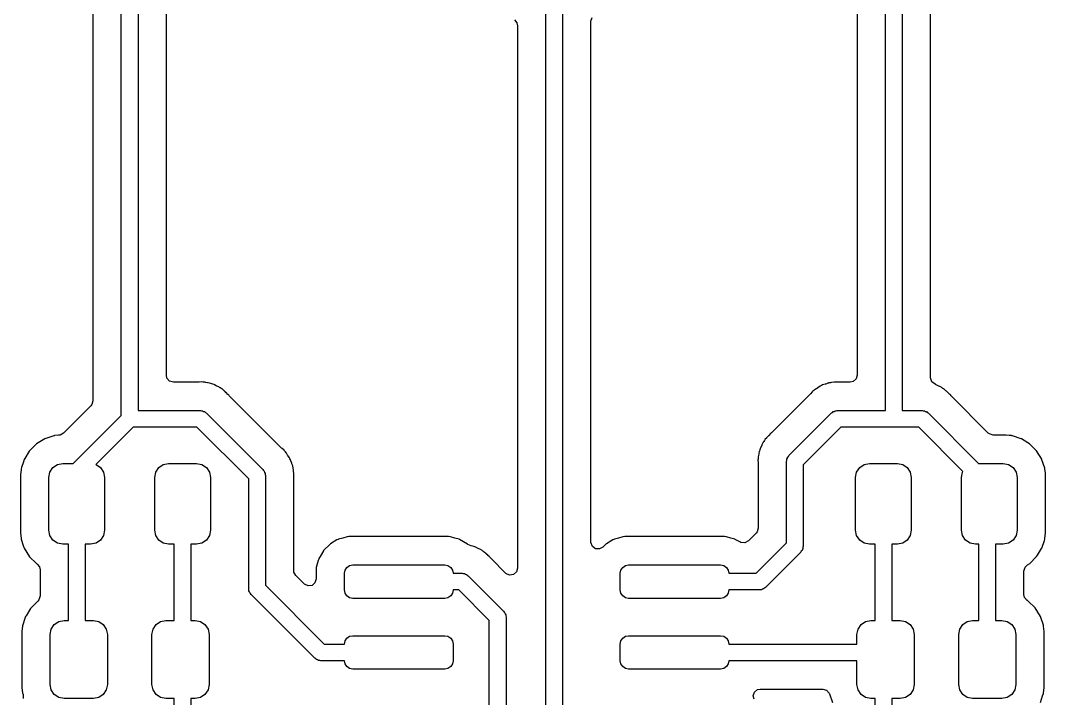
# Model space of a CAD drawing. Extents: x 64 to 233, y -134 to -59.
# Drawn here: x 160.6 to 179, y -91.03 to -78.86 of the extents above; entities that cross this region are included whole.
import ezdxf

# ---------------------------------------------------------------- set-up
doc = ezdxf.new("R2010")
doc.units = 0
doc.layers.add('BLACK', color=7, linetype='CONTINUOUS')

msp = doc.modelspace()

# ---------------------------------------------------------------- linework, layer by layer
at = {"layer": 'BLACK', "linetype": 'CONTINUOUS'}
for p, q in [((176.426, -61.976), (176.426, -85.862)), ((176.126, -85.862), (176.126, -62.0381)), ((176.934, -85.2732), (176.934, -62.0581)), ((175.617, -62.301), (175.617, -85.2275)), ((162.71, -67.818), (162.71, -85.862)), ((162.41, -85.9499), (162.41, -67.8801)), ((163.219, -85.2275), (163.219, -67.9001)), ((161.901, -68.1429), (161.901, -85.687)), ((170.33, -68.58), (170.33, -94.836)), ((170.03, -94.7739), (170.03, -68.6421)), ((169.464, -78.8485), (169.51, -78.9022)), ((169.51, -78.9022), (169.522, -78.9545)), ((170.838, -78.8737), (170.859, -78.8056)), ((170.838, -88.224), (170.838, -78.8737)), ((169.522, -78.9545), (169.522, -88.69)), ((163.23, -85.2798), (163.219, -85.2275)), ((163.276, -85.3335), (163.23, -85.2798)), ((163.344, -85.3535), (163.276, -85.3335)), ((163.851, -85.3486), (163.805, -85.3529)), ((163.872, -85.3519), (163.851, -85.3486)), ((163.892, -85.3535), (163.872, -85.3519)), ((175.315, -85.3515), (175.252, -85.3534)), ((175.322, -85.3512), (175.315, -85.3515)), ((175.315, -85.3515), (175.315, -85.3515)), ((175.33, -85.3529), (175.322, -85.3512)), ((175.544, -85.3421), (175.492, -85.3535)), ((175.597, -85.2956), (175.544, -85.3421)), ((175.617, -85.2275), (175.597, -85.2956)), ((176.958, -85.3466), (176.934, -85.2732)), ((177.014, -85.3903), (176.958, -85.3466)), ((163.793, -85.3535), (163.344, -85.3535)), ((163.805, -85.3529), (163.793, -85.3535)), ((163.913, -85.3535), (163.892, -85.3535)), ((163.924, -85.3562), (163.913, -85.3535)), ((163.958, -85.365), (163.924, -85.3562)), ((163.97, -85.3674), (163.958, -85.365)), ((164.015, -85.3746), (163.97, -85.3674)), ((164.035, -85.3831), (164.015, -85.3746)), ((164.054, -85.3895), (164.035, -85.3831)), ((164.074, -85.3949), (164.054, -85.3895)), ((164.081, -85.3987), (164.074, -85.3949)), ((164.115, -85.4171), (164.081, -85.3987)), ((164.081, -85.3987), (164.081, -85.3987)), ((164.125, -85.4223), (164.115, -85.4171)), ((164.161, -85.4375), (164.125, -85.4223)), ((164.168, -85.4407), (164.161, -85.4375)), ((164.161, -85.4375), (164.161, -85.4375)), ((164.174, -85.4456), (164.168, -85.4407)), ((164.185, -85.4538), (164.174, -85.4456)), ((164.201, -85.4647), (164.185, -85.4538)), ((164.213, -85.4712), (164.201, -85.4647)), ((164.22, -85.475), (164.213, -85.4712)), ((164.254, -85.5066), (164.22, -85.475)), ((164.263, -85.5144), (164.254, -85.5066)), ((164.266, -85.5171), (164.263, -85.5144)), ((164.287, -85.5376), (164.266, -85.5171)), ((174.806, -85.5282), (174.776, -85.5638)), ((174.823, -85.5156), (174.806, -85.5282)), ((174.838, -85.5027), (174.823, -85.5156)), ((174.853, -85.4875), (174.838, -85.5027)), ((174.86, -85.4835), (174.853, -85.4875)), ((174.893, -85.464), (174.86, -85.4835)), ((174.86, -85.4835), (174.86, -85.4835)), ((174.903, -85.4575), (174.893, -85.464)), ((174.94, -85.4304), (174.903, -85.4575)), ((174.96, -85.4225), (174.94, -85.4304)), ((174.978, -85.4138), (174.96, -85.4225)), ((174.996, -85.4029), (174.978, -85.4138)), ((175.041, -85.39), (174.996, -85.4029)), ((175.052, -85.3861), (175.041, -85.39)), ((175.088, -85.372), (175.052, -85.3861)), ((175.095, -85.3691), (175.088, -85.372)), ((175.088, -85.372), (175.088, -85.372)), ((175.103, -85.3681), (175.095, -85.3691)), ((175.109, -85.3673), (175.103, -85.3681)), ((175.103, -85.3681), (175.103, -85.3681)), ((175.116, -85.3664), (175.109, -85.3673)), ((175.136, -85.3624), (175.116, -85.3664)), ((175.156, -85.3564), (175.136, -85.3624)), ((175.202, -85.355), (175.156, -85.3564)), ((175.214, -85.3541), (175.202, -85.355)), ((175.215, -85.354), (175.214, -85.3541)), ((175.219, -85.3535), (175.215, -85.354)), ((175.215, -85.354), (175.215, -85.354)), ((175.248, -85.3535), (175.219, -85.3535)), ((175.252, -85.3534), (175.248, -85.3535)), ((175.342, -85.3535), (175.33, -85.3529)), ((175.492, -85.3535), (175.342, -85.3535)), ((177.021, -85.3929), (177.014, -85.3903)), ((177.028, -85.3949), (177.021, -85.3929)), ((177.035, -85.3987), (177.028, -85.3949)), ((177.069, -85.4171), (177.035, -85.3987)), ((177.035, -85.3987), (177.035, -85.3987)), ((177.079, -85.4223), (177.069, -85.4171)), ((177.115, -85.4375), (177.079, -85.4223)), ((177.122, -85.4407), (177.115, -85.4375)), ((177.115, -85.4375), (177.115, -85.4375)), ((177.128, -85.4456), (177.122, -85.4407)), ((177.139, -85.4538), (177.128, -85.4456)), ((177.155, -85.4647), (177.139, -85.4538)), ((177.167, -85.4712), (177.155, -85.4647)), ((177.174, -85.475), (177.167, -85.4712)), ((177.208, -85.5066), (177.174, -85.475)), ((177.217, -85.5144), (177.208, -85.5066)), ((177.22, -85.5171), (177.217, -85.5144)), ((177.241, -85.5376), (177.22, -85.5171)), ((161.901, -85.687), (161.881, -85.7552)), ((164.29, -85.5404), (164.287, -85.5376)), ((164.324, -85.5725), (164.29, -85.5404)), ((164.341, -85.5889), (164.324, -85.5725)), ((164.346, -85.5956), (164.341, -85.5889)), ((164.354, -85.6044), (164.346, -85.5956)), ((164.346, -85.5956), (164.346, -85.5956)), ((165.285, -86.5362), (164.354, -85.6044)), ((174.768, -85.5725), (174.09, -86.2503)), ((174.776, -85.5638), (174.768, -85.5725)), ((177.244, -85.5404), (177.241, -85.5376)), ((177.278, -85.5725), (177.244, -85.5404)), ((177.295, -85.5889), (177.278, -85.5725)), ((177.3, -85.5956), (177.295, -85.5889)), ((177.308, -85.6044), (177.3, -85.5956)), ((177.3, -85.5956), (177.3, -85.5956)), ((177.969, -86.2656), (177.308, -85.6044)), ((161.865, -85.7761), (161.373, -86.2676)), ((161.881, -85.7552), (161.865, -85.7761)), ((162.71, -85.862), (163.83, -85.862)), ((163.83, -85.862), (163.849, -85.8671)), ((163.849, -85.8671), (163.869, -85.8671)), ((163.869, -85.8671), (163.886, -85.877)), ((163.886, -85.877), (163.905, -85.8821)), ((163.905, -85.8821), (163.919, -85.8961)), ((163.919, -85.8961), (163.936, -85.9059)), ((175.154, -85.9059), (175.171, -85.8961)), ((175.171, -85.8961), (175.185, -85.8821)), ((175.185, -85.8821), (175.204, -85.877)), ((175.204, -85.877), (175.221, -85.8671)), ((175.221, -85.8671), (175.241, -85.8671)), ((175.241, -85.8671), (175.26, -85.862)), ((175.26, -85.862), (176.126, -85.862)), ((176.426, -85.862), (176.784, -85.862)), ((176.784, -85.862), (176.803, -85.8671)), ((176.803, -85.8671), (176.823, -85.8671)), ((176.823, -85.8671), (176.84, -85.877)), ((176.84, -85.877), (176.859, -85.8821)), ((176.859, -85.8821), (176.873, -85.8961)), ((176.873, -85.8961), (176.89, -85.9059)), ((161.549, -86.811), (162.41, -85.9499)), ((163.936, -85.9059), (164.952, -86.9219)), ((174.392, -86.6679), (175.154, -85.9059)), ((176.89, -85.9059), (177.795, -86.811)), ((161.373, -86.2676), (161.311, -86.3016)), ((162.622, -86.162), (161.954, -86.8298)), ((163.768, -86.162), (162.622, -86.162)), ((164.696, -87.0901), (163.768, -86.162)), ((174.069, -86.2684), (174.026, -86.3143)), ((174.075, -86.2626), (174.069, -86.2684)), ((174.069, -86.2684), (174.069, -86.2684)), ((174.082, -86.2583), (174.075, -86.2626)), ((174.09, -86.2503), (174.082, -86.2583)), ((174.082, -86.2583), (174.082, -86.2583)), ((175.322, -86.162), (174.648, -86.8361)), ((176.722, -86.162), (175.322, -86.162)), ((177.514, -86.9544), (176.722, -86.162)), ((177.99, -86.2825), (177.969, -86.2656)), ((161.036, -86.3695), (160.886, -86.4625)), ((161.094, -86.3502), (161.036, -86.3695)), ((161.197, -86.3157), (161.094, -86.3502)), ((161.204, -86.3135), (161.197, -86.3157)), ((161.197, -86.3157), (161.197, -86.3157)), ((161.211, -86.3128), (161.204, -86.3135)), ((161.283, -86.3052), (161.211, -86.3128)), ((161.211, -86.3128), (161.211, -86.3128)), ((161.297, -86.3038), (161.283, -86.3052)), ((161.311, -86.3016), (161.297, -86.3038)), ((173.924, -86.4434), (173.908, -86.4785)), ((173.927, -86.4361), (173.924, -86.4434)), ((173.924, -86.4434), (173.924, -86.4434)), ((173.932, -86.4293), (173.927, -86.4361)), ((173.94, -86.4192), (173.932, -86.4293)), ((173.951, -86.4027), (173.94, -86.4192)), ((173.957, -86.3908), (173.951, -86.4027)), ((173.961, -86.3839), (173.957, -86.3908)), ((173.957, -86.3908), (173.957, -86.3908)), ((173.993, -86.3502), (173.961, -86.3839)), ((174, -86.3412), (173.993, -86.3502)), ((174.003, -86.3377), (174, -86.3412)), ((174.024, -86.3171), (174.003, -86.3377)), ((174.026, -86.3143), (174.024, -86.3171)), ((178.058, -86.3025), (177.99, -86.2825)), ((178.288, -86.3025), (178.058, -86.3025)), ((178.343, -86.3081), (178.288, -86.3025)), ((178.386, -86.3125), (178.343, -86.3081)), ((178.393, -86.3132), (178.386, -86.3125)), ((178.386, -86.3125), (178.386, -86.3125)), ((178.399, -86.3154), (178.393, -86.3132)), ((178.406, -86.3175), (178.399, -86.3154)), ((178.399, -86.3154), (178.399, -86.3154)), ((178.561, -86.3689), (178.406, -86.3175)), ((178.567, -86.3727), (178.561, -86.3689)), ((178.679, -86.4419), (178.567, -86.3727)), ((178.567, -86.3727), (178.567, -86.3727)), ((178.711, -86.4617), (178.679, -86.4419)), ((160.757, -86.5939), (160.678, -86.7222)), ((160.761, -86.5877), (160.757, -86.5939)), ((160.757, -86.5939), (160.757, -86.5939)), ((160.886, -86.4625), (160.761, -86.5877)), ((165.294, -86.5442), (165.285, -86.5362)), ((165.33, -86.5736), (165.294, -86.5442)), ((165.335, -86.5801), (165.33, -86.5736)), ((165.342, -86.591), (165.335, -86.5801)), ((165.355, -86.606), (165.342, -86.591)), ((165.37, -86.6212), (165.355, -86.606)), ((165.374, -86.628), (165.37, -86.6212)), ((165.394, -86.661), (165.374, -86.628)), ((165.374, -86.628), (165.374, -86.628)), ((173.853, -86.6344), (173.851, -86.6461)), ((173.859, -86.5967), (173.853, -86.6344)), ((173.861, -86.5888), (173.859, -86.5967)), ((173.869, -86.5691), (173.861, -86.5888)), ((173.876, -86.5504), (173.869, -86.5691)), ((173.881, -86.5297), (173.876, -86.5504)), ((173.903, -86.4892), (173.881, -86.5297)), ((173.908, -86.4785), (173.903, -86.4892)), ((178.716, -86.4669), (178.711, -86.4617)), ((178.83, -86.5801), (178.716, -86.4669)), ((178.836, -86.5867), (178.83, -86.5801)), ((178.93, -86.7371), (178.836, -86.5867)), ((160.653, -86.7835), (160.62, -86.8839)), ((160.668, -86.7383), (160.653, -86.7835)), ((160.678, -86.7222), (160.668, -86.7383)), ((161.264, -86.83), (161.36, -86.811)), ((161.36, -86.811), (161.549, -86.811)), ((163.164, -86.83), (163.26, -86.811)), ((163.26, -86.811), (163.76, -86.811)), ((163.76, -86.811), (163.856, -86.83)), ((165.4, -86.6709), (165.394, -86.661)), ((165.428, -86.7082), (165.4, -86.6709)), ((165.436, -86.7282), (165.428, -86.7082)), ((165.444, -86.7459), (165.436, -86.7282)), ((165.455, -86.7644), (165.444, -86.7459)), ((165.468, -86.8088), (165.455, -86.7644)), ((165.472, -86.82), (165.468, -86.8088)), ((165.486, -86.8556), (165.472, -86.82)), ((173.838, -86.732), (173.835, -86.7532)), ((173.835, -86.7532), (173.838, -86.793)), ((173.839, -86.7123), (173.838, -86.732)), ((173.838, -86.793), (173.839, -86.7991)), ((173.846, -86.6661), (173.839, -86.6908)), ((173.839, -86.6908), (173.839, -86.7123)), ((173.839, -86.7991), (173.839, -86.811)), ((173.839, -86.811), (173.839, -87.9731)), ((173.851, -86.6461), (173.846, -86.6661)), ((174.348, -86.774), (174.353, -86.7549)), ((174.348, -88.2359), (174.348, -86.774)), ((174.353, -86.7352), (174.363, -86.7181)), ((174.353, -86.7549), (174.353, -86.7352)), ((174.363, -86.7181), (174.368, -86.699)), ((174.368, -86.699), (174.382, -86.685)), ((174.382, -86.685), (174.392, -86.6679)), ((175.742, -86.83), (175.838, -86.811)), ((175.838, -86.811), (176.338, -86.811)), ((176.338, -86.811), (176.434, -86.83)), ((177.795, -86.811), (178.238, -86.811)), ((178.238, -86.811), (178.334, -86.83)), ((178.932, -86.744), (178.93, -86.7371)), ((178.983, -86.8971), (178.932, -86.744)), ((160.61, -86.9287), (160.601, -87.0106)), ((160.612, -86.913), (160.61, -86.9287)), ((160.62, -86.8839), (160.612, -86.9061)), ((160.612, -86.9061), (160.612, -86.913)), ((160.612, -86.913), (160.612, -86.913)), ((161.11, -87.061), (161.129, -86.9653)), ((161.129, -86.9653), (161.183, -86.8842)), ((161.183, -86.8842), (161.264, -86.83)), ((161.954, -86.8298), (161.956, -86.83)), ((161.956, -86.83), (162.037, -86.8842)), ((162.037, -86.8842), (162.091, -86.9653)), ((162.091, -86.9653), (162.11, -87.061)), ((163.01, -87.061), (163.029, -86.9653)), ((163.029, -86.9653), (163.083, -86.8842)), ((163.083, -86.8842), (163.164, -86.83)), ((163.856, -86.83), (163.937, -86.8842)), ((163.937, -86.8842), (163.991, -86.9653)), ((163.991, -86.9653), (164.01, -87.061)), ((164.952, -86.9219), (164.962, -86.939)), ((164.962, -86.939), (164.976, -86.953)), ((164.976, -86.953), (164.981, -86.9721)), ((164.981, -86.9721), (164.991, -86.9892)), ((164.991, -86.9892), (164.991, -87.0089)), ((165.489, -86.8629), (165.486, -86.8556)), ((165.486, -86.8556), (165.486, -86.8556)), ((165.49, -86.8708), (165.489, -86.8629)), ((165.492, -86.8842), (165.49, -86.8708)), ((165.49, -86.8708), (165.49, -86.8708)), ((165.496, -86.9036), (165.492, -86.8842)), ((165.502, -86.9242), (165.496, -86.9036)), ((165.503, -86.9683), (165.502, -86.9242)), ((165.503, -86.9703), (165.503, -86.9683)), ((165.504, -86.9822), (165.503, -86.9703)), ((165.504, -86.9866), (165.504, -86.9822)), ((165.504, -87.0157), (165.504, -86.9866)), ((174.648, -86.8361), (174.648, -88.298)), ((175.588, -87.061), (175.607, -86.9653)), ((175.607, -86.9653), (175.661, -86.8842)), ((175.661, -86.8842), (175.742, -86.83)), ((176.434, -86.83), (176.515, -86.8842)), ((176.515, -86.8842), (176.569, -86.9653)), ((176.569, -86.9653), (176.588, -87.061)), ((177.488, -87.061), (177.507, -86.9653)), ((177.507, -86.9653), (177.514, -86.9544)), ((178.334, -86.83), (178.415, -86.8842)), ((178.415, -86.8842), (178.469, -86.9653)), ((178.469, -86.9653), (178.488, -87.061)), ((178.986, -86.9048), (178.983, -86.8971)), ((178.986, -86.9117), (178.986, -86.9048)), ((178.994, -86.9831), (178.986, -86.9117)), ((178.986, -86.9117), (178.986, -86.9117)), ((178.996, -87.0106), (178.994, -86.9831)), ((160.601, -87.0106), (160.601, -88.0614)), ((161.11, -88.011), (161.11, -87.061)), ((162.11, -87.061), (162.11, -88.011)), ((163.01, -88.011), (163.01, -87.061)), ((164.01, -87.061), (164.01, -88.011)), ((164.696, -89.06), (164.696, -87.0901)), ((164.991, -87.0089), (164.996, -87.028)), ((164.996, -87.028), (164.996, -88.9979)), ((165.505, -87.0196), (165.504, -87.0157)), ((165.504, -87.1101), (165.505, -87.0982)), ((165.504, -88.7351), (165.504, -87.1101)), ((165.507, -87.0905), (165.505, -87.0196)), ((165.505, -87.0982), (165.507, -87.0905)), ((165.505, -87.0982), (165.505, -87.0982)), ((175.588, -88.011), (175.588, -87.061)), ((176.588, -87.061), (176.588, -88.011)), ((177.488, -88.011), (177.488, -87.061)), ((178.488, -87.061), (178.488, -88.011)), ((178.996, -88.0614), (178.996, -87.0106)), ((160.601, -88.0614), (160.602, -88.0646)), ((160.602, -88.0646), (160.602, -88.0647)), ((160.602, -88.0647), (160.611, -88.1536)), ((161.129, -88.1067), (161.11, -88.011)), ((161.183, -88.1878), (161.129, -88.1067)), ((162.091, -88.1067), (162.037, -88.1878)), ((162.11, -88.011), (162.091, -88.1067)), ((163.029, -88.1067), (163.01, -88.011)), ((163.083, -88.1878), (163.029, -88.1067)), ((163.991, -88.1067), (163.937, -88.1878)), ((164.01, -88.011), (163.991, -88.1067)), ((173.803, -88.0621), (173.663, -88.2022)), ((173.819, -88.0412), (173.803, -88.0621)), ((173.839, -87.9731), (173.819, -88.0412)), ((175.607, -88.1067), (175.588, -88.011)), ((175.661, -88.1878), (175.607, -88.1067)), ((176.569, -88.1067), (176.515, -88.1878)), ((176.588, -88.011), (176.569, -88.1067)), ((177.507, -88.1067), (177.488, -88.011)), ((177.561, -88.1878), (177.507, -88.1067)), ((178.469, -88.1067), (178.415, -88.1878)), ((178.488, -88.011), (178.469, -88.1067)), ((178.987, -88.1505), (178.996, -88.0646)), ((178.996, -88.0646), (178.996, -88.0614)), ((160.611, -88.1536), (160.612, -88.1672)), ((160.612, -88.1672), (160.615, -88.1737)), ((160.615, -88.1737), (160.615, -88.1737)), ((160.615, -88.1737), (160.651, -88.2833)), ((160.651, -88.2833), (160.668, -88.3349)), ((161.264, -88.242), (161.183, -88.1878)), ((161.36, -88.261), (161.264, -88.242)), ((161.46, -88.261), (161.36, -88.261)), ((161.46, -89.63), (161.46, -88.261)), ((161.86, -88.261), (161.76, -88.261)), ((161.76, -88.261), (161.76, -89.63)), ((161.956, -88.242), (161.86, -88.261)), ((162.037, -88.1878), (161.956, -88.242)), ((163.164, -88.242), (163.083, -88.1878)), ((163.26, -88.261), (163.164, -88.242)), ((163.36, -88.261), (163.26, -88.261)), ((163.36, -89.63), (163.36, -88.261)), ((163.76, -88.261), (163.66, -88.261)), ((163.66, -88.261), (163.66, -89.63)), ((163.856, -88.242), (163.76, -88.261)), ((163.937, -88.1878), (163.856, -88.242)), ((166.158, -88.2585), (166.041, -88.3762)), ((166.165, -88.2545), (166.158, -88.2585)), ((166.281, -88.1857), (166.165, -88.2545)), ((166.165, -88.2545), (166.165, -88.2545)), ((166.301, -88.1739), (166.281, -88.1857)), ((166.309, -88.1716), (166.301, -88.1739)), ((166.384, -88.1499), (166.309, -88.1716)), ((166.309, -88.1716), (166.309, -88.1716)), ((166.461, -88.1274), (166.384, -88.1499)), ((166.468, -88.1269), (166.461, -88.1274)), ((166.496, -88.1247), (166.468, -88.1269)), ((166.468, -88.1269), (166.468, -88.1269)), ((166.498, -88.1245), (166.496, -88.1247)), ((166.496, -88.1247), (166.496, -88.1247)), ((168.282, -88.1245), (166.498, -88.1245)), ((168.284, -88.1247), (168.282, -88.1245)), ((168.312, -88.1269), (168.284, -88.1247)), ((168.284, -88.1247), (168.284, -88.1247)), ((168.319, -88.1274), (168.312, -88.1269)), ((168.312, -88.1269), (168.312, -88.1269)), ((168.396, -88.1499), (168.319, -88.1274)), ((168.471, -88.1716), (168.396, -88.1499)), ((168.479, -88.1739), (168.471, -88.1716)), ((168.471, -88.1716), (168.471, -88.1716)), ((168.622, -88.2585), (168.479, -88.1739)), ((168.627, -88.2642), (168.622, -88.2585)), ((168.631, -88.2666), (168.627, -88.2642)), ((168.688, -88.2915), (168.631, -88.2666)), ((168.714, -88.2956), (168.688, -88.2915)), ((168.734, -88.3041), (168.714, -88.2956)), ((170.839, -88.233), (170.838, -88.224)), ((170.864, -88.2996), (170.839, -88.233)), ((171.108, -88.2585), (171.054, -88.3131)), ((171.115, -88.2545), (171.108, -88.2585)), ((171.231, -88.1857), (171.115, -88.2545)), ((171.115, -88.2545), (171.115, -88.2545)), ((171.251, -88.1739), (171.231, -88.1857)), ((171.259, -88.1716), (171.251, -88.1739)), ((171.334, -88.1499), (171.259, -88.1716)), ((171.259, -88.1716), (171.259, -88.1716)), ((171.411, -88.1274), (171.334, -88.1499)), ((171.418, -88.1269), (171.411, -88.1274)), ((171.446, -88.1247), (171.418, -88.1269)), ((171.418, -88.1269), (171.418, -88.1269)), ((171.448, -88.1245), (171.446, -88.1247)), ((171.446, -88.1247), (171.446, -88.1247)), ((173.232, -88.1245), (171.448, -88.1245)), ((173.234, -88.1247), (173.232, -88.1245)), ((173.262, -88.1269), (173.234, -88.1247)), ((173.234, -88.1247), (173.234, -88.1247)), ((173.269, -88.1274), (173.262, -88.1269)), ((173.262, -88.1269), (173.262, -88.1269)), ((173.346, -88.1499), (173.269, -88.1274)), ((173.421, -88.1716), (173.346, -88.1499)), ((173.429, -88.1739), (173.421, -88.1716)), ((173.421, -88.1716), (173.421, -88.1716)), ((173.509, -88.2216), (173.429, -88.1739)), ((173.529, -88.2312), (173.509, -88.2216)), ((173.6, -88.2362), (173.529, -88.2312)), ((173.663, -88.2022), (173.6, -88.2362)), ((173.801, -88.783), (174.348, -88.2359)), ((175.742, -88.242), (175.661, -88.1878)), ((175.838, -88.261), (175.742, -88.242)), ((175.938, -88.261), (175.838, -88.261)), ((175.938, -89.63), (175.938, -88.261)), ((176.338, -88.261), (176.238, -88.261)), ((176.238, -88.261), (176.238, -89.63)), ((176.434, -88.242), (176.338, -88.261)), ((176.515, -88.1878), (176.434, -88.242)), ((177.642, -88.242), (177.561, -88.1878)), ((177.738, -88.261), (177.642, -88.242)), ((177.8, -88.261), (177.738, -88.261)), ((177.8, -89.63), (177.8, -88.261)), ((178.238, -88.261), (178.1, -88.261)), ((178.1, -88.261), (178.1, -89.63)), ((178.334, -88.242), (178.238, -88.261)), ((178.415, -88.1878), (178.334, -88.242)), ((178.93, -88.3337), (178.976, -88.196)), ((178.976, -88.196), (178.984, -88.1724)), ((178.984, -88.1724), (178.986, -88.1659)), ((178.984, -88.1724), (178.984, -88.1724)), ((178.986, -88.1659), (178.987, -88.1505)), ((160.668, -88.3349), (160.762, -88.4853)), ((166.037, -88.383), (165.977, -88.4832)), ((166.041, -88.3762), (166.037, -88.383)), ((166.037, -88.383), (166.037, -88.383)), ((168.753, -88.3105), (168.734, -88.3041)), ((168.773, -88.3159), (168.753, -88.3105)), ((168.78, -88.3197), (168.773, -88.3159)), ((168.814, -88.3381), (168.78, -88.3197)), ((168.78, -88.3197), (168.78, -88.3197)), ((168.824, -88.3433), (168.814, -88.3381)), ((168.86, -88.3585), (168.824, -88.3433)), ((168.867, -88.3617), (168.86, -88.3585)), ((168.86, -88.3585), (168.86, -88.3585)), ((168.873, -88.3666), (168.867, -88.3617)), ((168.884, -88.3748), (168.873, -88.3666)), ((168.9, -88.3857), (168.884, -88.3748)), ((168.912, -88.392), (168.9, -88.3857)), ((168.919, -88.396), (168.912, -88.392)), ((168.925, -88.4015), (168.919, -88.396)), ((168.953, -88.4276), (168.925, -88.4015)), ((168.962, -88.4354), (168.953, -88.4276)), ((168.965, -88.4381), (168.962, -88.4354)), ((168.986, -88.4586), (168.965, -88.4381)), ((168.989, -88.4614), (168.986, -88.4586)), ((169.012, -88.4832), (168.989, -88.4614)), ((170.92, -88.3421), (170.864, -88.2996)), ((170.991, -88.3472), (170.92, -88.3421)), ((171.054, -88.3131), (170.991, -88.3472)), ((174.604, -88.4041), (173.969, -89.0391)), ((174.614, -88.387), (174.604, -88.4041)), ((174.628, -88.373), (174.614, -88.387)), ((174.633, -88.3539), (174.628, -88.373)), ((174.643, -88.3368), (174.633, -88.3539)), ((174.648, -88.298), (174.643, -88.3171)), ((174.643, -88.3171), (174.643, -88.3368)), ((178.837, -88.4843), (178.852, -88.4601)), ((178.852, -88.4601), (178.926, -88.34)), ((178.926, -88.34), (178.93, -88.3337)), ((178.926, -88.34), (178.926, -88.34)), ((160.762, -88.4853), (160.887, -88.6103)), ((160.887, -88.6103), (160.893, -88.6141)), ((160.893, -88.6141), (160.899, -88.6187)), ((160.899, -88.6187), (160.898, -88.62)), ((160.898, -88.62), (160.939, -88.6661)), ((165.945, -88.5553), (165.909, -88.6792)), ((165.954, -88.527), (165.945, -88.5553)), ((165.956, -88.5194), (165.954, -88.527)), ((165.954, -88.527), (165.954, -88.527)), ((165.977, -88.4832), (165.956, -88.5194)), ((166.459, -88.6769), (166.508, -88.6444)), ((166.508, -88.6444), (166.565, -88.633)), ((166.565, -88.633), (168.215, -88.633)), ((168.215, -88.633), (168.272, -88.6444)), ((168.272, -88.6444), (168.321, -88.6769)), ((169.04, -88.5099), (169.012, -88.4832)), ((169.045, -88.5166), (169.04, -88.5099)), ((169.053, -88.5254), (169.045, -88.5166)), ((169.045, -88.5166), (169.045, -88.5166)), ((169.306, -88.7791), (169.053, -88.5254)), ((171.409, -88.6769), (171.458, -88.6444)), ((171.458, -88.6444), (171.515, -88.633)), ((171.515, -88.633), (173.165, -88.633)), ((173.165, -88.633), (173.222, -88.6444)), ((173.222, -88.6444), (173.271, -88.6769)), ((178.629, -88.6755), (178.669, -88.6365)), ((178.669, -88.6365), (178.675, -88.6325)), ((178.675, -88.6325), (178.712, -88.6095)), ((178.712, -88.6095), (178.837, -88.4843)), ((160.939, -88.6661), (160.951, -88.7206)), ((160.951, -88.7206), (160.951, -89.1893)), ((165.507, -88.7618), (165.504, -88.7351)), ((165.541, -88.8241), (165.507, -88.7618)), ((165.691, -88.9741), (165.541, -88.8241)), ((165.907, -88.7128), (165.906, -88.7165)), ((165.906, -88.7165), (165.906, -88.885)), ((165.909, -88.6856), (165.907, -88.7128)), ((165.909, -88.6792), (165.909, -88.6856)), ((165.909, -88.6856), (165.909, -88.6856)), ((166.415, -88.783), (166.426, -88.7256)), ((166.415, -89.083), (166.415, -88.783)), ((166.426, -88.7256), (166.459, -88.6769)), ((168.321, -88.6769), (168.354, -88.7256)), ((168.354, -88.7256), (168.365, -88.783)), ((168.365, -88.783), (168.529, -88.783)), ((168.529, -88.783), (168.548, -88.7881)), ((168.548, -88.7881), (168.568, -88.7881)), ((168.568, -88.7881), (168.585, -88.798)), ((168.585, -88.798), (168.604, -88.8031)), ((168.604, -88.8031), (168.618, -88.8171)), ((168.618, -88.8171), (168.635, -88.8269)), ((168.635, -88.8269), (169.27, -89.4619)), ((169.313, -88.7853), (169.306, -88.7791)), ((169.378, -88.8148), (169.313, -88.7853)), ((169.448, -88.8047), (169.378, -88.8148)), ((169.501, -88.7582), (169.448, -88.8047)), ((169.522, -88.69), (169.501, -88.7582)), ((171.365, -88.783), (171.376, -88.7256)), ((171.365, -89.083), (171.365, -88.783)), ((171.376, -88.7256), (171.409, -88.6769)), ((173.271, -88.6769), (173.304, -88.7256)), ((173.304, -88.7256), (173.315, -88.783)), ((173.315, -88.783), (173.801, -88.783)), ((178.609, -88.7436), (178.629, -88.6755)), ((178.609, -89.1627), (178.609, -88.7436)), ((164.996, -88.9979), (166.051, -90.053)), ((165.698, -88.9803), (165.691, -88.9741)), ((165.763, -89.0098), (165.698, -88.9803)), ((165.833, -88.9997), (165.763, -89.0098)), ((165.886, -88.9532), (165.833, -88.9997)), ((165.906, -88.885), (165.886, -88.9532)), ((160.951, -89.1893), (160.931, -89.2574)), ((164.701, -89.0791), (164.696, -89.06)), ((164.701, -89.0988), (164.701, -89.0791)), ((164.711, -89.1159), (164.701, -89.0988)), ((164.716, -89.135), (164.711, -89.1159)), ((164.73, -89.149), (164.716, -89.135)), ((164.74, -89.1661), (164.73, -89.149)), ((165.883, -90.3091), (164.74, -89.1661)), ((166.426, -89.1404), (166.415, -89.083)), ((166.459, -89.1891), (166.426, -89.1404)), ((166.508, -89.2216), (166.459, -89.1891)), ((168.321, -89.1891), (168.272, -89.2216)), ((168.354, -89.1404), (168.321, -89.1891)), ((168.365, -89.083), (168.354, -89.1404)), ((168.467, -89.083), (168.365, -89.083)), ((169.014, -89.6301), (168.467, -89.083)), ((171.376, -89.1404), (171.365, -89.083)), ((171.409, -89.1891), (171.376, -89.1404)), ((171.458, -89.2216), (171.409, -89.1891)), ((173.271, -89.1891), (173.222, -89.2216)), ((173.304, -89.1404), (173.271, -89.1891)), ((173.315, -89.083), (173.304, -89.1404)), ((173.863, -89.083), (173.315, -89.083)), ((173.882, -89.0779), (173.863, -89.083)), ((173.902, -89.0779), (173.882, -89.0779)), ((173.919, -89.068), (173.902, -89.0779)), ((173.938, -89.0629), (173.919, -89.068)), ((173.952, -89.0489), (173.938, -89.0629)), ((173.969, -89.0391), (173.952, -89.0489)), ((178.621, -89.2172), (178.609, -89.1627)), ((160.911, -89.2815), (160.786, -89.4067)), ((160.931, -89.2574), (160.91, -89.281)), ((160.91, -89.281), (160.911, -89.2815)), ((166.565, -89.233), (166.508, -89.2216)), ((168.215, -89.233), (166.565, -89.233)), ((168.272, -89.2216), (168.215, -89.233)), ((171.515, -89.233), (171.458, -89.2216)), ((173.165, -89.233), (171.515, -89.233)), ((173.222, -89.2216), (173.165, -89.233)), ((178.669, -89.27), (178.621, -89.2172)), ((178.676, -89.2745), (178.669, -89.27)), ((178.68, -89.2769), (178.676, -89.2745)), ((178.686, -89.2807), (178.68, -89.2769)), ((178.811, -89.4057), (178.686, -89.2807)), ((160.693, -89.5573), (160.681, -89.5936)), ((160.701, -89.5445), (160.693, -89.5573)), ((160.782, -89.4129), (160.701, -89.5445)), ((160.786, -89.4067), (160.782, -89.4129)), ((160.782, -89.4129), (160.782, -89.4129)), ((169.27, -89.4619), (169.28, -89.479)), ((169.28, -89.479), (169.294, -89.493)), ((169.294, -89.493), (169.299, -89.5121)), ((169.299, -89.5121), (169.309, -89.5292)), ((169.309, -89.5292), (169.309, -89.5489)), ((169.309, -89.5489), (169.314, -89.568)), ((169.314, -89.568), (169.314, -95.4899)), ((178.905, -89.5561), (178.811, -89.4057)), ((178.912, -89.5797), (178.905, -89.5561)), ((178.958, -89.7157), (178.912, -89.5797)), ((160.637, -89.7251), (160.626, -89.8296)), ((160.642, -89.7106), (160.637, -89.7251)), ((160.681, -89.5936), (160.642, -89.7106)), ((161.154, -89.7843), (161.208, -89.7032)), ((161.208, -89.7032), (161.289, -89.649)), ((161.289, -89.649), (161.385, -89.63)), ((161.385, -89.63), (161.46, -89.63)), ((161.76, -89.63), (161.91, -89.63)), ((161.91, -89.63), (162.006, -89.649)), ((162.006, -89.649), (162.087, -89.7032)), ((162.087, -89.7032), (162.141, -89.7843)), ((162.979, -89.7843), (163.033, -89.7032)), ((163.033, -89.7032), (163.114, -89.649)), ((163.114, -89.649), (163.21, -89.63)), ((163.21, -89.63), (163.36, -89.63)), ((163.66, -89.63), (163.735, -89.63)), ((163.735, -89.63), (163.831, -89.649)), ((163.831, -89.649), (163.912, -89.7032)), ((163.912, -89.7032), (163.966, -89.7843)), ((169.014, -95.447), (169.014, -89.6301)), ((175.632, -89.7843), (175.686, -89.7032)), ((175.686, -89.7032), (175.767, -89.649)), ((175.767, -89.649), (175.863, -89.63)), ((175.863, -89.63), (175.938, -89.63)), ((176.238, -89.63), (176.388, -89.63)), ((176.388, -89.63), (176.484, -89.649)), ((176.484, -89.649), (176.565, -89.7032)), ((176.565, -89.7032), (176.619, -89.7843)), ((177.457, -89.7843), (177.511, -89.7032)), ((177.511, -89.7032), (177.592, -89.649)), ((177.592, -89.649), (177.688, -89.63)), ((177.688, -89.63), (177.8, -89.63)), ((178.1, -89.63), (178.213, -89.63)), ((178.213, -89.63), (178.309, -89.649)), ((178.309, -89.649), (178.39, -89.7032)), ((178.39, -89.7032), (178.444, -89.7843)), ((178.961, -89.7238), (178.958, -89.7157)), ((178.961, -89.7307), (178.961, -89.7238)), ((178.971, -89.8263), (178.961, -89.7307)), ((178.961, -89.7307), (178.961, -89.7307)), ((160.626, -89.8296), (160.626, -90.8304)), ((161.135, -89.88), (161.154, -89.7843)), ((161.135, -90.78), (161.135, -89.88)), ((162.141, -89.7843), (162.16, -89.88)), ((162.16, -89.88), (162.16, -90.78)), ((162.96, -89.88), (162.979, -89.7843)), ((162.96, -90.78), (162.96, -89.88)), ((163.966, -89.7843), (163.985, -89.88)), ((163.985, -89.88), (163.985, -90.78)), ((166.426, -89.9956), (166.459, -89.9469)), ((166.459, -89.9469), (166.508, -89.9144)), ((166.508, -89.9144), (166.565, -89.903)), ((166.565, -89.903), (168.215, -89.903)), ((168.215, -89.903), (168.272, -89.9144)), ((168.272, -89.9144), (168.321, -89.9469)), ((168.321, -89.9469), (168.354, -89.9956)), ((171.376, -89.9956), (171.409, -89.9469)), ((171.409, -89.9469), (171.458, -89.9144)), ((171.458, -89.9144), (171.515, -89.903)), ((171.515, -89.903), (173.165, -89.903)), ((173.165, -89.903), (173.222, -89.9144)), ((173.222, -89.9144), (173.271, -89.9469)), ((173.271, -89.9469), (173.304, -89.9956)), ((175.613, -89.88), (175.632, -89.7843)), ((175.613, -90.053), (175.613, -89.88)), ((176.619, -89.7843), (176.638, -89.88)), ((176.638, -89.88), (176.638, -90.78)), ((177.438, -89.88), (177.457, -89.7843)), ((177.438, -90.78), (177.438, -89.88)), ((178.444, -89.7843), (178.463, -89.88)), ((178.463, -89.88), (178.463, -90.78)), ((178.971, -89.8296), (178.971, -89.8263)), ((178.971, -90.8304), (178.971, -89.8296)), ((166.051, -90.053), (166.415, -90.053)), ((166.415, -90.053), (166.426, -89.9956)), ((168.354, -89.9956), (168.365, -90.053)), ((168.365, -90.053), (168.365, -90.353)), ((171.365, -90.053), (171.376, -89.9956)), ((171.365, -90.353), (171.365, -90.053)), ((173.304, -89.9956), (173.315, -90.053)), ((173.315, -90.053), (175.613, -90.053)), ((165.9, -90.3189), (165.883, -90.3091)), ((165.914, -90.3329), (165.9, -90.3189)), ((165.933, -90.338), (165.914, -90.3329)), ((165.95, -90.3479), (165.933, -90.338)), ((165.97, -90.3479), (165.95, -90.3479)), ((165.989, -90.353), (165.97, -90.3479)), ((166.415, -90.353), (165.989, -90.353)), ((166.426, -90.4104), (166.415, -90.353)), ((166.459, -90.4591), (166.426, -90.4104)), ((166.508, -90.4916), (166.459, -90.4591)), ((166.565, -90.503), (166.508, -90.4916)), ((168.215, -90.503), (166.565, -90.503)), ((168.272, -90.4916), (168.215, -90.503)), ((168.321, -90.4591), (168.272, -90.4916)), ((168.354, -90.4104), (168.321, -90.4591)), ((168.365, -90.353), (168.354, -90.4104)), ((171.376, -90.4104), (171.365, -90.353)), ((171.409, -90.4591), (171.376, -90.4104)), ((171.458, -90.4916), (171.409, -90.4591)), ((171.515, -90.503), (171.458, -90.4916)), ((173.165, -90.503), (171.515, -90.503)), ((173.222, -90.4916), (173.165, -90.503)), ((173.271, -90.4591), (173.222, -90.4916)), ((173.304, -90.4104), (173.271, -90.4591)), ((173.315, -90.353), (173.304, -90.4104)), ((175.613, -90.353), (173.315, -90.353)), ((175.613, -90.78), (175.613, -90.353)), ((160.626, -90.8304), (160.637, -90.9362)), ((161.154, -90.8757), (161.135, -90.78)), ((162.16, -90.78), (162.141, -90.8757)), ((162.979, -90.8757), (162.96, -90.78)), ((163.985, -90.78), (163.966, -90.8757)), ((173.774, -90.9155), (173.829, -90.871)), ((173.829, -90.871), (173.877, -90.8615)), ((173.877, -90.8615), (175, -90.8615)), ((175, -90.8615), (175.068, -90.8815)), ((175.632, -90.8757), (175.613, -90.78)), ((176.638, -90.78), (176.619, -90.8757)), ((177.457, -90.8757), (177.438, -90.78)), ((178.463, -90.78), (178.444, -90.8757)), ((178.961, -90.9349), (178.971, -90.8304)), ((160.637, -90.9362), (160.64, -90.9427)), ((160.64, -90.9427), (160.64, -90.9427)), ((160.64, -90.9427), (160.646, -90.9606)), ((160.646, -90.9606), (160.648, -91.0315)), ((161.208, -90.9568), (161.154, -90.8757)), ((161.289, -91.011), (161.208, -90.9568)), ((161.385, -91.03), (161.289, -91.011)), ((161.91, -91.03), (161.385, -91.03)), ((162.006, -91.011), (161.91, -91.03)), ((162.087, -90.9568), (162.006, -91.011)), ((162.141, -90.8757), (162.087, -90.9568)), ((163.033, -90.9568), (162.979, -90.8757)), ((163.114, -91.011), (163.033, -90.9568)), ((163.21, -91.03), (163.114, -91.011)), ((163.36, -91.03), (163.21, -91.03)), ((163.36, -91.45), (163.36, -91.03)), ((163.735, -91.03), (163.66, -91.03)), ((163.66, -91.03), (163.66, -91.323)), ((163.831, -91.011), (163.735, -91.03)), ((163.912, -90.9568), (163.831, -91.011)), ((163.966, -90.8757), (163.912, -90.9568)), ((173.752, -90.9828), (173.774, -90.9155)), ((173.767, -91.0451), (173.752, -90.9828)), ((175.068, -90.8815), (175.114, -90.9352)), ((175.114, -90.9352), (175.119, -90.9476)), ((175.119, -90.9476), (175.171, -91.1039)), ((175.686, -90.9568), (175.632, -90.8757)), ((175.767, -91.011), (175.686, -90.9568)), ((175.863, -91.03), (175.767, -91.011)), ((175.938, -91.03), (175.863, -91.03)), ((175.938, -92.424), (175.938, -91.03)), ((176.388, -91.03), (176.238, -91.03)), ((176.238, -91.03), (176.238, -92.424)), ((176.484, -91.011), (176.388, -91.03)), ((176.565, -90.9568), (176.484, -91.011)), ((176.619, -90.8757), (176.565, -90.9568)), ((177.511, -90.9568), (177.457, -90.8757)), ((177.592, -91.011), (177.511, -90.9568)), ((177.688, -91.03), (177.592, -91.011)), ((178.213, -91.03), (177.688, -91.03)), ((178.309, -91.011), (178.213, -91.03)), ((178.39, -90.9568), (178.309, -91.011)), ((178.444, -90.8757), (178.39, -90.9568)), ((178.905, -91.1027), (178.945, -90.9828)), ((178.945, -90.9828), (178.959, -90.9414)), ((178.959, -90.9414), (178.961, -90.9349)), ((178.959, -90.9414), (178.959, -90.9414))]:
    msp.add_line(p, q, dxfattribs=at)

doc.saveas('drawing.dxf')
